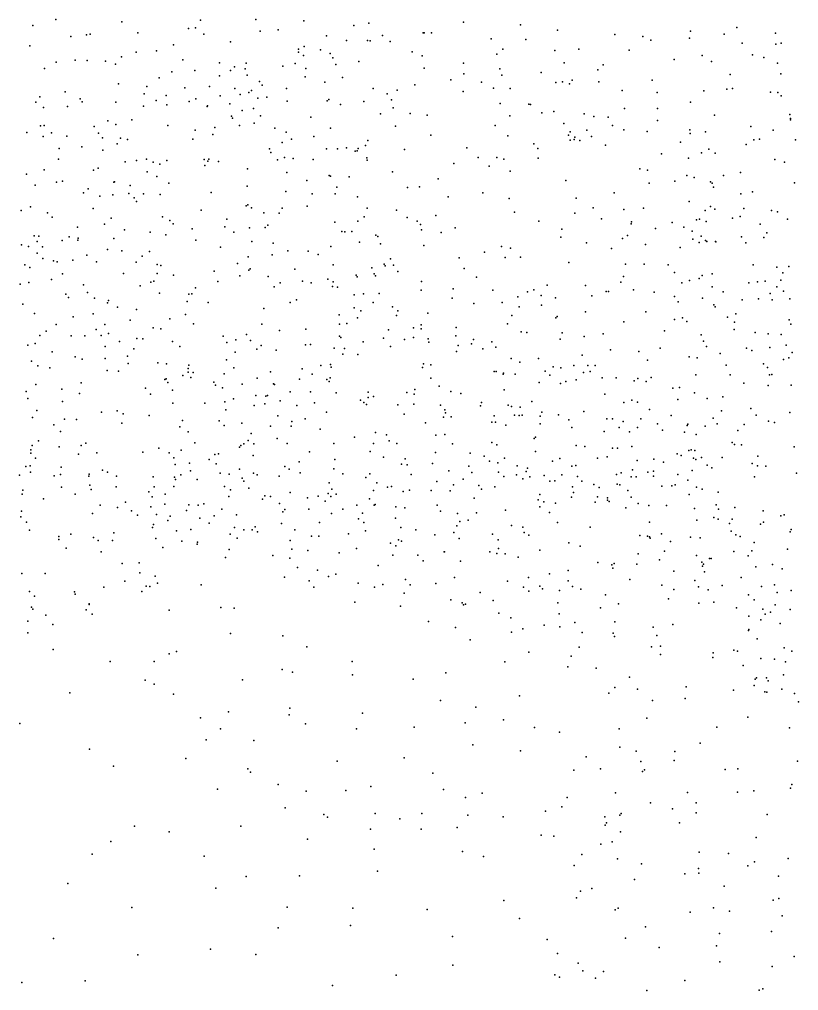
# Model space of a CAD drawing. Header units: metres. Extents: x -25 to 25, y -27.7 to 27.8.
# Drawn here: x 10.667 to 13.445, y -17.334 to -13.87 of the extents above; entities that cross this region are included whole.
import ezdxf

# ---------------------------------------------------------------- set-up
doc = ezdxf.new("R2010")
doc.units = ezdxf.units.M

msp = doc.modelspace()

# ---------------------------------------------------------------- linework, layer by layer
for p in [(10.7964, -13.8704, 2.8613), (11.0318, -13.8788, 11.6626), (11.3132, -13.8731, -0.1814), (11.5103, -13.8708, 14.5282), (11.6818, -13.8759, 13.8275), (11.9128, -13.8839, 3.9128), (12.2509, -13.8798, 11.961), (12.4538, -13.8899, 4.1712), (10.7148, -13.8918, 0.7748), (10.9068, -13.925, -18.2688), (10.9194, -13.9226, -4.7892), (11.0894, -13.9181, 3.6666), (11.2695, -13.9024, 12.4862), (11.2952, -13.9002, 14.7617), (11.3242, -13.9229, 0.3931), (11.5257, -13.9119, 3.8166), (11.5892, -13.9075, 14.2392), (11.8599, -13.892, -12.3603), (12.1071, -13.9187, -0.2377), (12.1108, -13.9181, -12.9384), (12.1369, -13.918, -14.2041), (12.5859, -13.9093, -13.3119), (12.7907, -13.9245, 11.9247), (13.0607, -13.9121, 5.3108), (13.1806, -13.9226, 4.76), (13.2255, -13.8991, 11.9283), (13.3634, -13.9198, 6.9546), (10.8508, -13.9311, 12.3723), (11.4201, -13.9506, 0.2014), (11.7622, -13.9294, 3.8833), (11.8333, -13.9456, -18.088), (11.9081, -13.9455, -12.8644), (11.9178, -13.9473, -0.6127), (11.9623, -13.9277, -4.8728), (11.9889, -13.9495, -11.836), (12.3488, -13.9391, 3.7249), (12.4731, -13.942, 11.9084), (12.8907, -13.9315, 4.5264), (12.9184, -13.9438, 2.0527), (13.0571, -13.9373, -17.6775), (13.2445, -13.9547, 1.8951), (13.3648, -13.9587, 5.0183), (13.3833, -13.9555, -0.232), (10.7046, -13.9648, 14.8696), (11.0829, -13.9872, 12.4771), (11.1559, -13.9826, -13.261), (11.2171, -13.9615, -9.645), (11.6617, -13.9769, 11.782), (11.6628, -13.9871, 13.7001), (11.6827, -13.9666, -12.5064), (11.7409, -13.9785, -10.3677), (11.7747, -13.9915, -14.0778), (12.0678, -13.9863, -4.2761), (12.3693, -13.9944, -14.1483), (12.3908, -13.9763, 3.4092), (12.5769, -13.9809, 4.2287), (12.6623, -13.977, -13.8916), (12.8417, -13.9799, -0.1648), (10.7978, -14.0234, -3.3502), (10.8662, -14.0153, -13.1137), (10.909, -14.0169, 11.551), (10.9743, -14.0195, 3.0592), (11.0092, -14.0295, 3.2226), (11.0313, -14.0039, 14.7794), (11.2503, -14.015, 14.6658), (11.3803, -14.0251, -0.408), (11.4754, -14.0269, -3.819), (11.65, -14.0279, 13.2529), (11.6803, -13.9988, 13.4875), (11.7852, -14.0078, -11.2267), (11.877, -14.0205, -11.5261), (12.1028, -14.0006, -1.4119), (12.2507, -14.0267, -18.0392), (12.6095, -14.0255, -17.9731), (13.0024, -14.0132, 11.8189), (13.1021, -13.9985, 5.0386), (13.1355, -14.0206, 5.7205), (13.2807, -13.9962, 7.2481), (13.3219, -14.0059, 11.8146), (13.3703, -14.0266, -17.625), (10.7561, -14.0451, -9.2729), (11.2111, -14.057, -18.2786), (11.292, -14.0525, -3.4188), (11.4202, -14.0523, 14.3943), (11.4337, -14.0401, -9.7035), (11.4722, -14.0469, -0.0709), (11.6068, -14.0373, -12.8146), (11.6879, -14.045, -4.0411), (11.7956, -14.0317, -12.111), (12.1105, -14.0441, -0.4843), (12.2522, -14.0641, -4.8258), (12.3803, -14.0469, 11.7926), (12.5274, -14.0594, 3.0745), (12.7291, -14.0508, -13.5921), (12.7485, -14.0321, 4.3225), (13.3818, -14.0641, 7.081), (11.1652, -14.0793, 0.653), (11.3811, -14.072, 11.5337), (11.4798, -14.0687, 12.9354), (11.5228, -14.0921, -12.316), (11.686, -14.075, 3.8813), (11.7561, -14.0943, -10.6356), (11.8186, -14.0771, 11.6524), (12.2051, -14.0855, 4.1368), (12.3154, -14.0948, -1.3219), (12.3872, -14.0695, -0.3447), (12.5795, -14.095, 11.7758), (12.6035, -14.0927, 4.0872), (12.6381, -14.0865, -0.3317), (12.7332, -14.0935, 4.2588), (12.9231, -14.0875, 4.459), (13.202, -14.0667, -0.4171), (10.8303, -14.1288, 2.77), (11.0198, -14.1001, 11.47), (11.1218, -14.1094, 3.5901), (11.257, -14.1139, 3.6996), (11.3453, -14.1099, -12.8523), (11.4348, -14.117, -13.5934), (11.485, -14.1307, 3.7839), (11.4946, -14.124, -13.8173), (11.5331, -14.1049, 13.9608), (11.62, -14.1172, 11.5066), (11.9285, -14.1169, 3.9991), (12.0141, -14.1229, -18.0581), (12.0768, -14.1037, -0.8865), (12.2496, -14.128, -1.1071), (12.3576, -14.1155, -4.4975), (12.4166, -14.1166, 4.2097), (12.6287, -14.1001, 2.7051), (12.8167, -14.1237, 11.751), (12.9411, -14.1306, -0.4737), (13.1078, -14.1254, 4.6861), (13.1901, -14.1192, 4.827), (13.2095, -14.1166, 11.6372), (13.3458, -14.1293, 7.5961), (13.3719, -14.1305, 1.8935), (10.7253, -14.1659, 12.5159), (10.7393, -14.1465, 11.5034), (10.8834, -14.1537, 14.6427), (10.8911, -14.1638, 12.5846), (11.0108, -14.1661, -4.7593), (11.1116, -14.1357, 14.6009), (11.1543, -14.1598, -3.2082), (11.1898, -14.1418, 12.7302), (11.2719, -14.1637, -4.882), (11.2957, -14.1537, 14.4153), (11.3832, -14.143, -13.1794), (11.4544, -14.1381, -0.5918), (11.5173, -14.1516, -18.2424), (11.5488, -14.1478, -4.8976), (11.6224, -14.1621, -0.7954), (11.7642, -14.1608, -9.7647), (11.7704, -14.1558, -11.0721), (11.8947, -14.1631, -1.1954), (11.978, -14.1359, -10.063), (11.9944, -14.157, -1.7239), (13.0599, -14.1653, 5.334), (13.383, -14.1429, 6.1532), (10.7526, -14.1849, -4.5031), (10.8387, -14.181, 0.824), (11.1091, -14.1801, -13.1575), (11.1925, -14.1753, 11.3747), (11.3365, -14.1808, 0.5745), (11.3382, -14.1788, 14.2667), (11.417, -14.1709, 13.0388), (11.4608, -14.1955, -0.3042), (11.5014, -14.1876, 11.3537), (11.8122, -14.1738, -11.8482), (12.0003, -14.1853, -13.2592), (12.3817, -14.1703, -13.2439), (12.4833, -14.1725, -0.5813), (12.4899, -14.1743, -1.5886), (12.5729, -14.1985, -1.0931), (12.8251, -14.1886, -0.6506), (12.943, -14.1879, 11.664), (10.9828, -14.2326, 2.9853), (11.0674, -14.2284, -12.9184), (11.4234, -14.2158, 13.9566), (11.4274, -14.2227, -3.4741), (11.5266, -14.2142, 13.3212), (11.7067, -14.2189, 11.3046), (11.9542, -14.2071, 11.4188), (12.0605, -14.2054, 4.1245), (12.1208, -14.2115, 11.4567), (12.4163, -14.2148, 11.607), (12.5302, -14.2039, -0.86), (12.6811, -14.2068, -1.2787), (12.7153, -14.2165, -7.5243), (12.7671, -14.2188, 2.447), (12.943, -14.2306, 4.546), (13.1454, -14.2116, 5.8189), (13.4149, -14.21, 7.7312), (13.4166, -14.2235, -17.5618), (13.4169, -14.2284, 5.1646), (10.7427, -14.2504, -9.1602), (10.7556, -14.2484, 2.6771), (10.9333, -14.2524, 14.4693), (11.0109, -14.2447, -12.6535), (11.1958, -14.2489, 14.3105), (11.2933, -14.2658, 13.0222), (11.3645, -14.2555, -3.1954), (11.4514, -14.2493, -9.6768), (11.5047, -14.2407, 13.7138), (11.5774, -14.2586, 0.1952), (11.7769, -14.258, 11.1677), (12.0078, -14.2506, 11.2765), (12.3635, -14.2491, -14.0576), (12.6084, -14.2415, 3.5919), (12.631, -14.271, -17.9652), (12.6908, -14.2656, 3.8644), (12.7815, -14.2491, 11.634), (12.8218, -14.264, -17.8507), (12.906, -14.2699, -1.1986), (13.0581, -14.2648, 4.7186), (13.1136, -14.2713, 4.9628), (13.2755, -14.2526, 11.3522), (13.355, -14.2656, -0.8301), (10.6938, -14.2742, -3.1343), (10.7521, -14.2876, 14.4295), (10.7819, -14.2753, 11.4038), (10.836, -14.2864, -13.0078), (10.9496, -14.2763, -18.2178), (10.9633, -14.2931, -12.3842), (11.027, -14.2941, 3.1517), (11.0519, -14.2987, 3.3076), (11.2859, -14.2975, 3.6462), (11.3569, -14.2809, 11.1562), (11.6182, -14.2731, -3.8156), (11.6372, -14.2981, -11.898), (11.7164, -14.2885, 3.8989), (11.9091, -14.3025, 11.0315), (12.1338, -14.2828, -4.9477), (12.4089, -14.2861, 11.4561), (12.6246, -14.2827, 3.3156), (12.6311, -14.3005, -7.8571), (12.6447, -14.2986, 11.5501), (12.648, -14.2901, 3.1056), (12.6656, -14.3027, 4.378), (12.7073, -14.2882, -1.6501), (13.0586, -14.2769, -1.0047), (13.286, -14.2997, 5.0701), (13.3061, -14.2977, 11.1193), (13.4342, -14.2998, 7.1358), (10.8087, -14.3309, -12.5376), (10.8901, -14.325, -4.5923), (10.9647, -14.3367, -3.0054), (11.0151, -14.3138, 11.2469), (11.5587, -14.3322, -0.1074), (11.6043, -14.3091, -13.5223), (11.7625, -14.3321, -11.4259), (11.8015, -14.3319, -1.0497), (11.8336, -14.3288, -10.6392), (11.8645, -14.3406, 4.0334), (11.8714, -14.3387, -13.4541), (11.8749, -14.331, -1.5781), (11.9009, -14.3203, -1.8513), (12.0401, -14.3343, -4.1811), (12.2627, -14.3288, -7.7402), (12.5009, -14.3141, -7.4539), (12.5152, -14.331, -13.934), (12.7568, -14.319, 2.6681), (13.024, -14.3085, 11.4725), (13.1253, -14.333, 4.8981), (13.2581, -14.316, 2.0309), (10.8066, -14.3691, 12.6721), (11.0843, -14.374, 12.9572), (11.1198, -14.3692, 14.0976), (11.1922, -14.3736, -4.8076), (11.3259, -14.3701, 13.2789), (11.3394, -14.3756, 10.9674), (11.3424, -14.3683, -2.987), (11.5637, -14.3447, -13.8364), (11.5879, -14.371, 3.7993), (11.612, -14.3632, -4.8778), (11.6437, -14.3661, 10.9309), (11.7149, -14.37, -11.704), (11.906, -14.3647, -10.3996), (11.9076, -14.3719, -18.0296), (12.3035, -14.3635, 4.333), (12.3698, -14.3628, -18.0188), (12.395, -14.369, 11.3168), (12.517, -14.3655, 4.3718), (12.9563, -14.35, 2.322), (13.0535, -14.3649, -1.414), (13.0992, -14.3458, 4.3919), (13.148, -14.347, 4.6786), (13.3611, -14.3706, 7.3388), (10.7557, -14.4064, 0.8955), (10.931, -14.4083, 2.8887), (10.9474, -14.4015, 14.1786), (11.0436, -14.3784, -12.1323), (11.1441, -14.3792, 3.4715), (11.1673, -14.387, -18.2221), (11.3279, -14.391, 13.7398), (11.3768, -14.3773, 13.5173), (11.4804, -14.4034, -0.3672), (12.2167, -14.3848, -4.2983), (12.3417, -14.3943, -1.8607), (12.8791, -14.4029, -7.7887), (12.9073, -14.4076, 11.3827), (13.3954, -14.38, 5.2593), (10.6928, -14.4225, -4.435), (11.1231, -14.4144, -2.8672), (11.1565, -14.4311, 13.1341), (11.6209, -14.4169, -3.6575), (11.6918, -14.445, -18.081), (11.7713, -14.4276, -14.0455), (11.7761, -14.4298, -11.1231), (11.8426, -14.4317, -3.9744), (11.9975, -14.4146, -9.9804), (12.16, -14.4396, 11.0872), (12.4166, -14.4114, -13.3501), (13.0468, -14.4268, 5.3606), (13.0727, -14.4343, 4.1686), (13.1774, -14.4272, 11.0496), (13.238, -14.4165, 7.6926), (10.7231, -14.4617, -8.9876), (10.7998, -14.4513, 14.1589), (10.8201, -14.4468, 2.7295), (10.9123, -14.475, -2.8482), (11.0034, -14.4508, 11.1546), (11.0067, -14.4499, 3.0439), (11.0621, -14.4626, -9.3935), (11.2002, -14.4547, 10.9741), (11.4798, -14.4649, 3.6862), (11.7993, -14.4684, 10.9327), (12.0505, -14.4695, 4.269), (12.0937, -14.4678, -7.5427), (12.6156, -14.4453, 11.3463), (12.9122, -14.4539, 4.7531), (13.0041, -14.4469, 4.8856), (13.1319, -14.4502, 2.2518), (13.1379, -14.4541, 5.8294), (13.1417, -14.4693, 4.8683), (13.4315, -14.4529, 10.6289), (10.8955, -14.4895, -18.0706), (10.9544, -14.5008, 13.8949), (11.0001, -14.4961, 13.0125), (11.0574, -14.4916, 3.2451), (11.0768, -14.5071, 13.7357), (11.1101, -14.4928, 0.73), (11.1688, -14.4952, 13.4481), (11.3514, -14.488, -9.5563), (11.6165, -14.484, -9.6809), (11.7107, -14.492, -13.6914), (11.7929, -14.4929, 3.959), (11.873, -14.5032, -9.8214), (12.1962, -14.5027, -4.9435), (12.3192, -14.4885, 4.4386), (12.4134, -14.5093, -4.4879), (12.6522, -14.508, 4.5657), (12.788, -14.4885, 3.4451), (13.2398, -14.4923, -1.3078), (13.2817, -14.4849, 7.9394), (10.7064, -14.5388, 2.6106), (10.9305, -14.5449, -11.9885), (11.0849, -14.5195, 13.307), (11.476, -14.5351, -18.1142), (11.482, -14.5319, -7.4004), (11.4948, -14.5429, -0.61), (11.6042, -14.5441, 3.7703), (11.6937, -14.5366, -11.3849), (11.9077, -14.5438, -10.6068), (12.7131, -14.5422, -7.8809), (12.8221, -14.5484, -17.7537), (12.8929, -14.5438, -7.1911), (13.0558, -14.5198, 5.1002), (13.1313, -14.5374, 7.7935), (13.1469, -14.5476, -7.5273), (13.2499, -14.5446, 5.3128), (10.6734, -14.5521, -8.3025), (10.7672, -14.5598, 13.9029), (10.7837, -14.5762, 12.7958), (10.9946, -14.5788, 13.5246), (11.177, -14.5749, -7.3012), (11.3147, -14.5505, 0.6122), (11.4071, -14.5823, 3.6019), (11.5385, -14.5608, 0.3309), (11.5936, -14.5615, 0.1107), (11.8968, -14.5745, 4.1208), (12.0119, -14.5511, -13.5617), (12.0503, -14.577, 10.9933), (12.1517, -14.5695, -2.0086), (12.4323, -14.5575, 4.5318), (12.6475, -14.5613, -13.4452), (12.7427, -14.5818, 4.7519), (13.0923, -14.5831, 5.2376), (13.113, -14.5516, 3.9863), (13.2104, -14.579, 7.582), (13.2372, -14.5735, 10.809), (13.3495, -14.5519, 5.4482), (13.3708, -14.5567, -17.3973), (13.4063, -14.5831, 7.2714), (10.8743, -14.6111, -7.6371), (10.9704, -14.6006, 13.2114), (11.2036, -14.5873, 3.4265), (11.2155, -14.599, -11.8169), (11.2829, -14.6168, -2.5195), (11.3997, -14.6098, -7.5797), (11.487, -14.6135, 10.8593), (11.5434, -14.6128, -2.954), (11.5529, -14.6047, -7.1976), (11.7924, -14.5941, -3.771), (11.8743, -14.5902, -7.5963), (12.086, -14.5904, -14.0425), (12.0973, -14.6015, 4.4422), (12.2204, -14.6138, 4.5655), (12.519, -14.59, 11.1674), (12.8485, -14.6, 11.1531), (12.8497, -14.5929, 3.0446), (12.9357, -14.6158, 3.535), (12.9952, -14.5945, 11.0771), (13.0361, -14.6116, -7.7954), (13.0821, -14.5849, -7.3298), (13.116, -14.5913, 2.4528), (13.3088, -14.6013, 7.4379), (10.7198, -14.6418, 13.7705), (10.7361, -14.6441, -8.8378), (10.8445, -14.6456, -9.0249), (10.8767, -14.6505, -4.5451), (11.0036, -14.652, 10.9906), (11.0417, -14.6215, 3.1311), (11.1332, -14.6288, 3.2924), (11.1891, -14.6389, -9.3676), (11.4311, -14.6289, -4.8195), (11.8171, -14.6267, -1.3998), (11.8279, -14.6283, -2.1749), (11.8519, -14.6265, -17.8916), (11.9383, -14.6404, -7.1762), (11.9447, -14.6442, -10.3861), (12.1004, -14.6209, -17.8773), (12.1708, -14.63, -7.1654), (12.5974, -14.6466, -17.8221), (12.6012, -14.619, -7.053), (12.8176, -14.6518, -7.0121), (12.8356, -14.641, 5.1429), (13.0655, -14.6257, 5.4608), (13.0982, -14.6438, 5.1215), (13.2424, -14.6455, 4.2387), (13.3213, -14.6486, 10.6311), (13.3328, -14.6314, 5.6033), (10.6743, -14.6742, 11.259), (10.6998, -14.6809, -16.2355), (10.7298, -14.6631, -6.9806), (10.7495, -14.6819, 13.605), (10.8194, -14.6587, 12.9589), (10.875, -14.6572, 11.1246), (11.2962, -14.658, 7.3283), (11.3846, -14.6828, -2.3474), (11.4961, -14.6625, -0.4255), (11.572, -14.668, 7.3557), (11.778, -14.68, -1.1802), (11.8794, -14.6652, 10.9396), (11.9542, -14.6709, -4.938), (12.1096, -14.6763, 4.6603), (12.3865, -14.6806, -13.4394), (12.4188, -14.6866, 4.7584), (12.6887, -14.6673, 4.966), (12.7785, -14.6875, 5.2941), (12.9002, -14.6734, 3.2413), (13.0231, -14.6836, 2.7727), (13.069, -14.6541, -1.6566), (13.091, -14.6663, 10.9277), (13.1134, -14.6595, 3.7492), (13.1187, -14.6621, 5.734), (13.1492, -14.6622, 5.4509), (13.1505, -14.6637, -17.4573), (13.2571, -14.6673, 8.1238), (10.7302, -14.7041, -8.4496), (10.9069, -14.7109, 0.7371), (10.9806, -14.6908, -11.8397), (11.0325, -14.6961, -7.097), (11.1052, -14.7149, 7.5169), (11.131, -14.6985, 7.3393), (11.4823, -14.7167, -11.6361), (11.5681, -14.7103, -2.663), (11.6244, -14.6964, -2.2453), (11.6967, -14.6974, 3.8362), (11.7318, -14.7086, 7.504), (12.2353, -14.7209, 4.8842), (12.3258, -14.7011, -4.9468), (12.3998, -14.7195, 11.1201), (12.4544, -14.7185, 4.9885), (10.6866, -14.7459, -11.9734), (10.7044, -14.7556, 7.4355), (10.7509, -14.7232, 13.4273), (10.7881, -14.7317, 2.7151), (10.8018, -14.7349, 13.1362), (10.858, -14.7296, -17.7843), (10.9421, -14.7351, 7.4296), (11.0833, -14.7357, -4.7151), (11.1577, -14.7449, 7.0752), (11.1713, -14.7484, 10.7987), (11.445, -14.7406, 7.1001), (11.7862, -14.7457, -11.0212), (11.9236, -14.7561, 4.3011), (11.9682, -14.7434, 4.4619), (11.9709, -14.7491, -3.926), (11.9898, -14.7239, -10.1557), (12.0011, -14.7472, -9.9244), (12.6267, -14.7377, -1.8917), (12.8289, -14.7429, 5.5194), (12.895, -14.7439, 11.0454), (12.98, -14.7461, 8.0818), (13.2839, -14.7454, 5.8189), (13.3681, -14.754, -17.235), (13.4103, -14.7514, 7.2542), (10.8201, -14.7778, 7.5758), (11.0383, -14.7769, 3.0301), (11.1578, -14.7761, 3.2374), (11.2171, -14.783, -17.8965), (11.362, -14.7682, 10.7964), (11.4536, -14.7852, 0.2843), (11.485, -14.7649, 3.6251), (11.4895, -14.7605, 7.6473), (11.5545, -14.787, -0.0938), (11.6492, -14.7611, -17.8296), (11.868, -14.7831, -7.698), (11.8718, -14.7886, -1.5458), (11.9322, -14.7776, -10.8111), (11.9364, -14.7846, -7.0143), (12.0161, -14.7699, 4.801), (12.253, -14.7593, 5.0672), (12.297, -14.7897, -13.9345), (12.8216, -14.7879, 7.8526), (13.0027, -14.7734, 5.638), (13.1023, -14.7841, 8.1768), (13.1375, -14.778, 4.7261), (13.3889, -14.7742, 2.3692), (10.6699, -14.8153, -2.4197), (10.7005, -14.809, 7.0969), (10.7809, -14.7977, -8.6913), (10.8961, -14.8169, 10.9721), (11.0978, -14.821, -7.8817), (11.136, -14.808, 0.5893), (11.1464, -14.8045, 7.6644), (11.3749, -14.8052, -9.3907), (11.5758, -14.8247, -7.0262), (11.5967, -14.8097, -11.3599), (11.677, -14.8038, 7.2107), (11.7074, -14.8101, -0.9532), (11.7674, -14.797, 3.9365), (11.784, -14.8232, -3.3974), (11.7853, -14.806, 7.3689), (11.8012, -14.8253, -4.8986), (12.1004, -14.8055, -13.6012), (12.5493, -14.8184, 11.1149), (12.6854, -14.8196, -7.8532), (12.8116, -14.8071, -17.5641), (13.0289, -14.8103, 3.0881), (13.0562, -14.8012, 3.3867), (13.0916, -14.7947, 5.278), (13.1373, -14.8244, 7.59), (13.2685, -14.81, 2.5923), (13.2986, -14.8066, -1.2141), (13.3269, -14.8046, 8.2846), (13.3678, -14.8247, 6.0474), (13.3822, -14.8006, 10.4267), (10.8322, -14.8502, 7.7207), (10.9097, -14.8442, 6.9117), (11.1667, -14.8468, 6.9162), (11.2712, -14.8502, -4.8162), (11.2821, -14.8498, 3.4124), (11.2954, -14.8276, -7.7699), (11.861, -14.8531, 10.9341), (11.8939, -14.8496, -9.7674), (11.9495, -14.8486, -13.9227), (12.0995, -14.8366, 5.0516), (12.2136, -14.831, 11.0362), (12.3554, -14.8361, -7.8404), (12.4446, -14.8595, 5.3287), (12.4786, -14.8424, -6.8784), (12.5014, -14.835, -4.8706), (12.5274, -14.8549, -13.8511), (12.7087, -14.8562, -13.6613), (12.7588, -14.8409, 11.0768), (12.7678, -14.8412, 8.0733), (12.8572, -14.8354, 5.6649), (12.9303, -14.8431, -7.8438), (13.003, -14.8589, 5.7685), (13.177, -14.8415, 10.7327), (13.3446, -14.8484, 4.0591), (13.3919, -14.8394, 6.1184), (10.6797, -14.8863, 6.9264), (10.8415, -14.8619, -17.458), (10.9351, -14.8647, 2.8636), (10.9814, -14.881, -16.1247), (10.985, -14.8731, 10.774), (11.2651, -14.8765, 10.7108), (11.3401, -14.8807, -7.0319), (11.6331, -14.8798, -2.7703), (11.6549, -14.8703, 3.8154), (11.9288, -14.8803, -1.9957), (12.2105, -14.8645, -4.1447), (12.288, -14.8842, -17.6199), (12.3887, -14.8805, -4.2815), (12.529, -14.89, -17.5893), (12.5782, -14.8629, 5.484), (13.0164, -14.8783, -1.6839), (13.1034, -14.865, 4.9952), (13.1439, -14.8889, -7.1648), (13.1486, -14.8951, -7.8059), (13.2438, -14.8706, 5.8223), (13.3025, -14.8674, 7.4057), (13.3511, -14.8705, -7.3632), (13.4138, -14.867, 3.8054), (10.7208, -14.9192, -16.9617), (10.9297, -14.92, -16.3577), (11.017, -14.8966, 6.7805), (11.0849, -14.905, -11.7061), (11.2595, -14.9226, 0.4176), (11.5382, -14.9015, -17.6758), (11.8075, -14.9245, -17.5756), (11.8604, -14.8996, 4.1679), (11.8845, -14.91, 4.5647), (11.997, -14.896, 7.5573), (12.0117, -14.9263, -1.7062), (12.0162, -14.9096, -10.5266), (12.1236, -14.9186, 7.7416), (12.4227, -14.9269, 7.7855), (12.449, -14.8957, 7.9449), (12.5851, -14.9297, -13.3594), (12.6858, -14.9135, 7.8099), (12.9004, -14.913, 10.9682), (13.2212, -14.9211, 6.0105), (10.798, -14.9583, 7.8375), (10.8592, -14.9307, 6.6482), (10.9713, -14.9587, -15.8547), (11.0623, -14.9432, 10.6204), (11.204, -14.9379, 3.223), (11.2875, -14.9568, 6.7688), (11.5311, -14.9569, 6.8621), (11.8088, -14.9578, 7.1666), (11.8351, -14.9552, 4.7882), (11.8723, -14.9344, -0.7895), (12.1001, -14.9601, -10.0064), (12.4075, -14.9559, -1.9235), (12.58, -14.9351, -4.4092), (12.822, -14.949, 8.1935), (13.0032, -14.9411, -17.2987), (13.0312, -14.9354, 5.8998), (13.0467, -14.9476, 7.6384), (13.1916, -14.9327, -1.4596), (13.2168, -14.9498, 3.0358), (13.4118, -14.9419, 8.4945), (13.4174, -14.9579, 6.3816), (10.74, -14.9984, -11.8448), (10.7628, -14.9823, -15.7128), (10.8521, -14.9985, -16.6895), (10.9007, -14.9995, 6.4856), (10.9413, -14.9765, -4.6833), (10.9589, -14.9977, -8.8035), (10.9843, -14.9909, -6.891), (11.1435, -14.971, 7.7764), (11.1713, -14.9736, -9.096), (11.4765, -14.9948, 3.6412), (11.5944, -14.9805, -9.4594), (11.6886, -14.9754, -11.1914), (11.9833, -14.9782, 10.9411), (12.0723, -14.9703, -10.2604), (12.1002, -14.9746, -3.8983), (12.2228, -14.9995, 10.9848), (12.225, -14.9689, 5.2407), (12.4562, -14.9842, 11.0478), (12.4763, -14.9872, 5.4632), (12.6028, -14.988, 8.1458), (12.7489, -14.9924, -17.3739), (12.9673, -14.9808, 8.2534), (13.0985, -14.995, 4.6258), (13.2161, -14.977, 7.4866), (13.2908, -14.9875, 10.4147), (13.3373, -14.992, 3.3274), (13.383, -14.9938, 7.1927), (10.6968, -15.0322, 10.8237), (10.7238, -15.0267, 6.5831), (11.0234, -15.0194, 0.4964), (11.0854, -15.0091, 6.5953), (11.107, -15.0095, 3.0526), (11.2128, -15.0189, -17.4139), (11.3939, -14.9997, -2.3545), (11.4067, -15.0226, -9.2588), (11.4387, -15.0132, -4.8688), (11.4909, -15.016, -6.9085), (11.5295, -15.0341, 7.7874), (11.6878, -15.0307, 3.9277), (11.705, -15.0295, 10.881), (11.8087, -15.0001, 4.9829), (11.8127, -15.0046, -7.8156), (11.8924, -15.0209, -0.4214), (11.9658, -15.0074, -3.5378), (12.0402, -15.0126, -6.8108), (12.0723, -15.0045, -7.8465), (12.1249, -15.0095, -0.6142), (12.1265, -15.0212, 7.9177), (12.2321, -15.033, -1.1294), (12.2794, -15.0275, -13.9167), (12.2866, -15.0117, 8.017), (12.3514, -15.0207, -6.7478), (12.5956, -15.0105, 5.6185), (12.681, -15.0019, 11.0194), (13.107, -15.0179, 6.0629), (13.4007, -15.0322, 3.1034), (10.7834, -15.0564, 0.5924), (10.9726, -15.0372, 10.5199), (11.0753, -15.0449, -2.3756), (11.2388, -15.0368, -16.0795), (11.4359, -15.0571, 0.1392), (11.5138, -15.0463, -11.5068), (11.5826, -15.05, 3.7963), (11.7891, -15.0432, 4.1358), (11.8202, -15.0647, -17.3346), (11.8267, -15.0442, -9.6111), (11.8739, -15.066, 7.8538), (11.9906, -15.0368, -13.7565), (12.2259, -15.0544, -1.4249), (12.3193, -15.045, -7.8329), (12.3665, -15.0395, -5.16), (12.6734, -15.068, -13.7955), (12.7753, -15.0494, -7.826), (12.8754, -15.0552, -1.7906), (12.9523, -15.0433, 10.839), (13.1176, -15.0369, 8.3799), (13.1659, -15.0623, 10.5455), (13.2595, -15.0426, 6.2286), (13.2783, -15.051, -16.7424), (13.3431, -15.0401, 10.2297), (13.4232, -15.0583, -7.617), (10.7096, -15.0894, 10.5602), (10.8654, -15.0739, 6.2576), (10.8909, -15.0822, 2.7818), (10.973, -15.0794, -8.2996), (11.0521, -15.0713, -17.0228), (11.055, -15.0975, 6.4414), (11.1605, -15.095, -8.0444), (11.1918, -15.0985, 3.17), (11.4059, -15.0846, 10.7159), (11.7763, -15.1008, -3.1224), (12.1086, -15.0991, -3.703), (12.1344, -15.102, -0.3258), (12.4206, -15.0798, -13.37), (12.4514, -15.0924, -1.0006), (12.5181, -15.0795, -0.7688), (12.9068, -15.0856, -6.8083), (13.0552, -15.0736, -6.9863), (13.0841, -15.0772, 5.1308), (13.3207, -15.0992, 8.6121), (13.3921, -15.0831, -0.9684), (13.4111, -15.0775, 3.9632), (10.7323, -15.1055, -4.5977), (10.775, -15.1132, 6.402), (10.9797, -15.1227, -8.5729), (11.0207, -15.1251, 10.371), (11.2683, -15.1153, -16.6106), (11.2683, -15.1292, -4.9198), (11.2707, -15.1036, -17.1386), (11.2863, -15.1293, 6.5835), (11.3966, -15.1347, 7.8346), (11.432, -15.1133, -16.1988), (11.562, -15.1274, -17.1824), (11.6758, -15.1162, 4.9283), (11.7109, -15.1356, -4.9435), (11.7414, -15.1047, 4.6745), (11.7785, -15.1104, 4.4795), (12.1043, -15.112, 10.9215), (12.36, -15.1262, -4.0337), (12.3677, -15.1258, 10.9551), (12.392, -15.1354, -17.2287), (12.3937, -15.1318, 7.5623), (12.4349, -15.1361, 5.4907), (12.5422, -15.1248, 10.9619), (12.5705, -15.1093, -1.8721), (12.5982, -15.113, -5.0696), (12.644, -15.1046, -0.4962), (12.678, -15.1299, -4.7772), (12.6941, -15.1047, 5.8213), (12.7029, -15.1257, -4.4273), (12.7202, -15.1053, -6.6483), (13.0793, -15.1379, -16.6712), (13.1875, -15.1041, -16.4779), (13.2018, -15.1378, -16.2454), (13.3345, -15.1123, 5.8913), (13.3422, -15.1376, 7.1452), (13.3501, -15.137, 6.7091), (10.7254, -15.1725, 2.6631), (10.8869, -15.1672, 6.0327), (11.1855, -15.1553, -15.8471), (11.1905, -15.1521, 7.8748), (11.1958, -15.1655, 10.4768), (11.2497, -15.14, -16.873), (11.2783, -15.1473, 0.2908), (11.3598, -15.1639, -9.0719), (11.4614, -15.1713, -16.9193), (11.5151, -15.1497, 6.6841), (11.5726, -15.1703, 10.7727), (11.6664, -15.1537, 7.8651), (11.7628, -15.1549, 4.3198), (11.7714, -15.1623, -0.1032), (11.7752, -15.1494, 6.865), (12.134, -15.1505, 7.3473), (12.5207, -15.1652, -6.5717), (12.5581, -15.1396, -0.2822), (12.5969, -15.1691, -13.2633), (12.6151, -15.1614, 8.2498), (12.6519, -15.1554, -1.0102), (12.7455, -15.1483, 5.9674), (12.7953, -15.1485, -0.7898), (12.859, -15.1595, 6.0948), (12.8724, -15.1509, 8.328), (12.9019, -15.1622, -16.935), (12.9196, -15.1475, 7.6064), (13.2505, -15.1677, 10.2192), (10.6916, -15.1977, 6.5441), (10.8187, -15.1894, 8.0447), (10.8817, -15.2045, 0.4777), (11.1166, -15.1861, 3.0348), (11.1347, -15.2073, 6.3184), (11.2124, -15.1931, -6.7479), (11.3665, -15.1751, -15.9551), (11.391, -15.1843, -11.63), (11.5769, -15.1732, -16.5938), (11.6324, -15.1987, 3.9934), (11.7052, -15.1992, -16.7617), (11.796, -15.2024, -16.4366), (11.9102, -15.1998, 6.956), (12.0484, -15.2012, 7.1612), (12.0753, -15.207, -7.9037), (12.0775, -15.1907, -17.0747), (12.1639, -15.1787, 5.2831), (12.2049, -15.1973, -6.6114), (12.2412, -15.2051, -10.4858), (12.3957, -15.1914, 8.2453), (12.7551, -15.207, 7.6112), (12.9975, -15.1858, 8.4269), (13.0208, -15.1831, 6.2665), (13.0739, -15.2028, 10.5157), (13.3375, -15.1766, 8.7763), (13.4191, -15.1753, 8.9377), (10.6971, -15.2226, -2.3904), (10.8205, -15.2327, -6.5432), (11.2137, -15.2395, -2.4558), (11.3283, -15.2393, 3.5215), (11.3994, -15.2347, 6.5372), (11.431, -15.2243, 10.6542), (11.5097, -15.2122, -2.4965), (11.5419, -15.2412, -6.6753), (11.5454, -15.2147, -7.9705), (11.5518, -15.2122, 3.8578), (11.5967, -15.2312, 5.1655), (11.7196, -15.2384, -2.8995), (11.8832, -15.2286, 5.2387), (11.8955, -15.2364, 10.8481), (11.9105, -15.2185, -16.8659), (11.9293, -15.2158, -3.3032), (12.3143, -15.2368, -10.2212), (12.4941, -15.2328, 5.6519), (12.8225, -15.2369, -13.5807), (12.8515, -15.2284, -16.6691), (12.8717, -15.2356, 10.721), (13.0147, -15.2259, -7.8196), (13.119, -15.2229, 6.4333), (13.1749, -15.2167, 8.6334), (10.7297, -15.2659, 6.1602), (10.96, -15.271, -15.641), (11.016, -15.267, 8.0547), (11.4035, -15.2634, 3.6784), (11.5037, -15.2471, 7.9134), (11.6563, -15.2472, 4.1496), (11.7617, -15.2719, -6.6178), (11.9042, -15.2438, -16.1956), (12.0168, -15.2448, -5.1066), (12.0735, -15.2422, -13.7059), (12.169, -15.246, -16.8833), (12.1846, -15.2633, -10.7921), (12.1867, -15.2737, -16.5971), (12.3111, -15.2486, 5.4482), (12.4104, -15.2462, -16.9465), (12.4215, -15.2511, -13.8791), (12.4522, -15.2531, 10.8664), (12.53, -15.2712, -5.3387), (12.6792, -15.2685, -16.3361), (12.9143, -15.2613, -0.9714), (13.1712, -15.2667, -7.0413), (13.2748, -15.2581, 6.9434), (13.4145, -15.2724, -0.8681), (10.7139, -15.2904, 6.3758), (10.8284, -15.2962, 10.0181), (10.8707, -15.2973, 2.8006), (11.0322, -15.3104, 5.8833), (11.0371, -15.2777, 10.167), (11.1303, -15.2827, 6.1468), (11.2481, -15.3012, -8.7237), (11.3799, -15.302, -8.8951), (11.4605, -15.3107, 5.2075), (11.5881, -15.2848, 4.8385), (11.6383, -15.3048, -2.6933), (11.6861, -15.2951, 5.2742), (12.0392, -15.2782, 8.1736), (12.1155, -15.3097, -0.0382), (12.1799, -15.2897, -3.5013), (12.2063, -15.2885, 7.2334), (12.3522, -15.3068, -9.8108), (12.3599, -15.284, -7.8545), (12.3648, -15.3066, 8.3586), (12.432, -15.2822, -16.4016), (12.4491, -15.2833, -16.1758), (12.4601, -15.2822, -0.0794), (12.5235, -15.2859, 8.3432), (12.59, -15.2804, -16.6245), (12.626, -15.2983, 10.7877), (12.7615, -15.2953, -4.8927), (12.7817, -15.2954, 8.4009), (12.8204, -15.3049, -4.4927), (12.8831, -15.2947, -0.2501), (12.9908, -15.2827, -1.7885), (13.1412, -15.2922, -1.4761), (13.2942, -15.2819, 8.9412), (13.3378, -15.3038, 3.9896), (13.3592, -15.3086, -7.1929), (10.7902, -15.3165, -11.8581), (10.8133, -15.3403, -4.9159), (11.239, -15.3231, 10.3726), (11.2692, -15.3419, 6.2685), (11.3977, -15.3185, -8.1545), (11.5628, -15.3217, 10.6912), (11.6364, -15.3212, 4.5153), (11.7392, -15.3319, -8.0806), (11.9367, -15.3437, 6.7378), (12.4016, -15.3177, -3.7713), (12.5246, -15.3126, -1.5391), (12.637, -15.3266, 7.4879), (12.7523, -15.3401, -7.837), (12.8061, -15.3264, -6.4587), (12.8425, -15.341, 7.467), (12.8707, -15.3259, 10.5681), (12.9428, -15.3131, -6.6607), (12.9599, -15.3361, 6.4809), (13.0393, -15.3429, -15.996), (13.0483, -15.3183, 4.5832), (13.0503, -15.3139, -0.5251), (13.1125, -15.3215, 5.2933), (13.1555, -15.3125, 6.7021), (13.2286, -15.3369, 5.5633), (13.2516, -15.3152, -1.0527), (10.7354, -15.3739, 5.9924), (11.4828, -15.3723, 8.0391), (11.4939, -15.3473, 3.9694), (11.5856, -15.3656, 4.2429), (11.8622, -15.3608, 5.3483), (11.9757, -15.3517, -13.5156), (11.985, -15.3731, -11.0471), (12.1522, -15.3528, -9.6104), (12.184, -15.3509, 10.7996), (12.3517, -15.3796, 7.2478), (12.5025, -15.3655, 5.8909), (12.5073, -15.3608, 7.3985), (13.0801, -15.3505, 10.1497), (13.2086, -15.3794, 9.102), (10.7072, -15.406, 2.7158), (10.7121, -15.3897, 9.8087), (10.8084, -15.3954, -13.174), (10.8878, -15.3903, 9.7978), (10.9039, -15.3823, 5.7698), (11.1071, -15.4141, -11.791), (11.1647, -15.3999, 3.204), (11.2439, -15.4064, 5.9191), (11.2924, -15.381, -8.5226), (11.4514, -15.3964, 0.2262), (11.4562, -15.3908, 6.3792), (11.4679, -15.3843, -5.0625), (11.5029, -15.3845, -11.683), (11.6224, -15.3825, 5.3906), (11.7018, -15.4133, 6.5215), (11.7885, -15.3833, 8.1457), (11.9178, -15.4122, -6.4375), (11.9301, -15.383, 0.0472), (12.0129, -15.3827, 8.3108), (12.1512, -15.4148, 5.4725), (12.212, -15.384, -13.8061), (12.3697, -15.3874, 10.7529), (12.5078, -15.4122, -10.4559), (12.6519, -15.3903, 8.4696), (12.6837, -15.3938, -1.4116), (12.782, -15.4, -5.3131), (12.7998, -15.3992, -13.0161), (12.8513, -15.3943, 8.5607), (13.0545, -15.4084, 4.9019), (13.062, -15.4055, 6.8122), (13.075, -15.4086, 7.1717), (13.2167, -15.3861, 9.6564), (13.2419, -15.3881, 9.4986), (13.43, -15.3949, -7.6247), (10.7081, -15.4179, 6.146), (10.7246, -15.4354, 0.4799), (10.8778, -15.4211, -6.2464), (10.9435, -15.4161, 8.2943), (11.2014, -15.4169, 5.6902), (11.2179, -15.4339, 3.418), (11.3436, -15.4399, 3.7956), (11.364, -15.4219, 5.583), (11.3771, -15.4204, 10.4626), (11.5011, -15.4263, 4.802), (11.6641, -15.4486, -6.4066), (11.7917, -15.4397, -11.3881), (11.9658, -15.4316, -8.1123), (12.0427, -15.4378, 6.6327), (12.2739, -15.4179, -13.2051), (12.3242, -15.428, -5.5134), (12.3436, -15.4466, 7.0972), (12.3968, -15.4356, 8.5269), (12.5686, -15.446, -1.7053), (12.5944, -15.437, 10.6241), (12.7286, -15.4354, 10.5224), (12.7625, -15.4307, 6.5511), (12.8695, -15.4439, -13.657), (12.9295, -15.4388, -13.2584), (13.0123, -15.4196, 8.7694), (13.0274, -15.4261, -1.235), (13.0705, -15.4353, 8.9291), (13.079, -15.44, 9.8575), (13.0988, -15.4328, 4.3121), (13.1726, -15.4332, 9.3292), (13.3, -15.4285, -12.3672), (10.6905, -15.4653, -5.9718), (10.7056, -15.4623, 9.6634), (10.8154, -15.4671, 2.8374), (10.9629, -15.478, 9.5641), (11.2229, -15.4583, -6.3155), (11.2738, -15.4537, 0.329), (11.2777, -15.4806, 10.2248), (11.369, -15.4556, -15.8079), (11.4513, -15.4746, 8.1583), (11.6132, -15.4657, -8.385), (11.6289, -15.4745, 8.1939), (11.788, -15.4732, -9.125), (12.029, -15.4563, -5.2315), (12.0499, -15.459, -9.4217), (12.1398, -15.4542, 8.5571), (12.1989, -15.4808, 6.6068), (12.2698, -15.4644, -10.8652), (12.3728, -15.4519, -6.1511), (12.4421, -15.4628, 6.1308), (12.4742, -15.4835, -15.9424), (12.4792, -15.4714, 6.3803), (12.6372, -15.4638, -10.1617), (12.6508, -15.4617, 0.071), (12.8531, -15.4772, 6.7243), (12.9285, -15.4814, -4.989), (12.9633, -15.4501, 10.0862), (13.0663, -15.4794, -12.9795), (13.1196, -15.4604, -0.3609), (13.1362, -15.4699, -12.61), (13.2798, -15.4545, -0.7901), (13.2993, -15.4631, -15.8691), (13.3282, -15.4642, -12.7703), (10.6671, -15.4961, 6.791), (10.7064, -15.4848, 6.3895), (10.7904, -15.4981, -11.978), (10.8135, -15.4935, 8.6124), (10.9141, -15.5001, -13.4283), (10.9154, -15.493, 9.2603), (10.9806, -15.4853, 5.6016), (11.0131, -15.4992, 3.0735), (11.1437, -15.5025, 9.8273), (11.2203, -15.5032, -13.4148), (11.2241, -15.5116, 10.0625), (11.2429, -15.4946, 8.2413), (11.3011, -15.5113, 5.2225), (11.3832, -15.4886, 5.9804), (11.4148, -15.4925, 5.0158), (11.461, -15.507, 6.1552), (11.4674, -15.5178, 4.3278), (11.5022, -15.4889, 4.5816), (11.5153, -15.495, 5.6201), (11.5938, -15.4994, 6.3241), (11.668, -15.4878, -13.4589), (11.8202, -15.4909, -8.2696), (11.9028, -15.5049, 6.4627), (11.9169, -15.4913, 10.7165), (12.0642, -15.4934, -6.2616), (12.1561, -15.5186, 5.6111), (12.2494, -15.5105, -3.4032), (12.2807, -15.4862, 8.616), (12.376, -15.4853, 5.9065), (12.3943, -15.5003, 6.8805), (12.4398, -15.4944, -5.9087), (12.4618, -15.5087, 10.5897), (12.4876, -15.5014, 6.5998), (12.5384, -15.4968, -10.6875), (12.5584, -15.5171, -7.8865), (12.5765, -15.5165, 6.7351), (12.6017, -15.4946, 7.2138), (12.6567, -15.5005, -6.0753), (12.6727, -15.5171, -5.7597), (12.7966, -15.4934, -5.5315), (12.8131, -15.4883, 7.2573), (12.8485, -15.5025, -4.1774), (12.8664, -15.5016, -1.3924), (12.9074, -15.4858, -6.3298), (12.9283, -15.5, 7.1139), (13.0154, -15.4938, -7.8379), (13.0502, -15.5135, 9.4084), (13.2884, -15.5014, -12.0131), (13.438, -15.4892, -11.6101), (10.6788, -15.5497, 5.8406), (10.8174, -15.5394, 5.6844), (10.9186, -15.5315, 8.9417), (10.923, -15.5477, -5.8067), (11.0122, -15.5372, 8.5081), (11.148, -15.5371, 9.406), (11.2177, -15.5366, 3.6821), (11.3988, -15.5368, -5.2016), (11.4197, -15.5479, -6.2143), (11.4851, -15.5428, 5.8566), (11.772, -15.5232, 10.6671), (11.7815, -15.546, 6.3303), (11.9297, -15.5508, 5.5784), (11.9413, -15.5239, 8.517), (11.9796, -15.5392, -13.6367), (11.9936, -15.5367, 0.2263), (12.0586, -15.5496, 8.8032), (12.1358, -15.5512, -5.4122), (12.2027, -15.5524, 9.0323), (12.2148, -15.5301, 6.3779), (12.3053, -15.5323, 8.7625), (12.3144, -15.5463, 10.6143), (12.3624, -15.5379, -13.0357), (12.6398, -15.5377, -3.9335), (12.7156, -15.5292, 6.8229), (12.735, -15.5398, 7.0902), (12.7981, -15.5285, 10.1889), (12.8083, -15.5308, 8.7962), (12.8365, -15.5508, 8.9469), (12.9583, -15.5347, 9.106), (12.993, -15.5345, 9.6136), (13.0052, -15.53, -5.4031), (13.081, -15.5384, -6.5614), (13.1022, -15.546, 5.1032), (10.6767, -15.5643, 2.8014), (10.7528, -15.5804, -12.9154), (10.8661, -15.5642, 2.9485), (11.1281, -15.5557, 5.386), (11.1406, -15.5733, -15.6297), (11.187, -15.5641, -2.59), (11.4138, -15.5722, 10.3565), (11.5337, -15.5822, -2.6417), (11.5425, -15.5694, 8.3357), (11.5627, -15.5724, 6.0218), (11.6329, -15.5582, 0.2258), (11.6938, -15.5768, 5.7322), (11.7323, -15.5709, -5.1721), (11.7682, -15.5618, -8.5069), (11.777, -15.5719, -2.8337), (11.7961, -15.5639, -15.9267), (11.915, -15.581, 8.7339), (12.035, -15.5541, -15.9352), (12.2889, -15.578, 9.238), (12.5166, -15.5839, 9.0198), (12.5225, -15.5647, -3.6895), (12.6357, -15.5744, 8.9026), (12.6428, -15.5574, -13.8414), (12.7285, -15.573, -12.7792), (12.7643, -15.5856, 9.1664), (12.7647, -15.5763, 9.9899), (12.8481, -15.574, 9.5064), (13.0551, -15.565, 4.6311), (13.1582, -15.5569, -12.2039), (10.955, -15.6026, -2.5827), (11.0173, -15.6109, 3.2071), (11.0458, -15.5919, -13.0563), (11.1359, -15.609, 8.6477), (11.1861, -15.5991, -6.0048), (11.2625, -15.6222, 9.1128), (11.2711, -15.6013, -13.1074), (11.304, -15.6026, 9.8001), (11.3247, -15.5986, 8.418), (11.3888, -15.617, 9.4333), (11.5949, -15.5969, -11.8148), (11.6134, -15.6183, 10.5212), (11.699, -15.6179, -13.1021), (11.7573, -15.5888, 8.486), (11.8199, -15.6179, -8.7681), (11.8697, -15.6026, 6.1401), (11.932, -15.6025, 5.7486), (11.9354, -15.6008, 9.2606), (12.0098, -15.6094, -13.0612), (12.0409, -15.612, 5.9679), (12.1567, -15.6033, 9.3494), (12.4009, -15.6206, 9.4807), (12.5233, -15.6089, 0.4834), (12.5371, -15.591, 9.1766), (12.5784, -15.5962, -9.5939), (12.7207, -15.5921, 9.3686), (12.7703, -15.5894, -9.8488), (12.8301, -15.612, -10.2418), (12.8737, -15.5976, -12.6087), (12.911, -15.6042, -5.9808), (12.974, -15.6042, -2.0641), (13.0743, -15.6144, -6.2939), (13.1522, -15.6014, -1.8683), (13.1605, -15.6177, 4.2182), (13.2183, -15.6118, -5.5898), (10.6722, -15.6442, 6.3316), (10.6748, -15.6239, -12.24), (10.9276, -15.6329, 0.4706), (11.0663, -15.6231, 3.3669), (11.0887, -15.6386, -12.0096), (11.1564, -15.6369, -5.5863), (11.2047, -15.6418, 8.9161), (11.3103, -15.6494, 5.0081), (11.3619, -15.6414, -13.6361), (11.441, -15.6379, 9.264), (11.6066, -15.6273, 8.4878), (11.7798, -15.633, 9.216), (11.8759, -15.6512, -5.321), (11.8904, -15.6317, 5.9369), (12.0087, -15.6497, 10.6082), (12.1688, -15.6247, -5.793), (12.2295, -15.6329, -15.9134), (12.2676, -15.6565, -13.7181), (12.2972, -15.6298, 0.585), (12.5575, -15.6292, 9.6044), (13.0829, -15.6567, 4.8311), (13.1433, -15.6471, -5.8318), (13.159, -15.6524, -5.0467), (13.2083, -15.653, -11.7794), (13.3192, -15.6236, -11.5), (13.3817, -15.6412, -0.776), (13.3945, -15.6372, -12.9752), (10.6922, -15.6638, 5.6786), (10.7029, -15.6919, 2.9544), (11.1416, -15.6824, 3.9675), (11.145, -15.6719, 5.2237), (11.1967, -15.6582, 0.4095), (11.2778, -15.6896, 8.743), (11.3442, -15.6667, 4.4383), (11.4336, -15.683, 10.1775), (11.4672, -15.6906, 8.5774), (11.497, -15.6906, 9.0856), (11.5081, -15.6803, -5.3291), (11.6011, -15.6683, 9.3078), (11.6492, -15.691, 8.9432), (11.7366, -15.6647, 8.7068), (11.8948, -15.665, 0.4717), (12.0266, -15.6825, -3.06), (12.0805, -15.6916, 9.4942), (12.2264, -15.677, -3.2283), (12.2379, -15.6611, -12.9069), (12.422, -15.6754, 10.3694), (12.4627, -15.6813, -12.7661), (12.586, -15.6652, 10.0208), (12.7029, -15.6816, -1.621), (12.9142, -15.6637, -10.5227), (13.1991, -15.6682, -13.2204), (13.3096, -15.6707, -0.5221), (13.3199, -15.6631, -7.743), (13.4191, -15.6896, -11.2029), (10.8076, -15.7253, -12.4395), (10.808, -15.7145, 3.0842), (10.8509, -15.7063, -12.746), (10.931, -15.7179, -15.3695), (11.0033, -15.7013, 5.342), (11.1533, -15.7216, -13.6583), (11.2271, -15.6941, 4.2377), (11.4189, -15.7062, 8.9237), (11.4433, -15.7207, 9.9312), (11.5156, -15.6978, 9.5667), (11.7086, -15.7141, -6.0265), (11.7353, -15.7132, 9.478), (11.8409, -15.7054, -11.7809), (11.9015, -15.6944, 9.4365), (12.0193, -15.7265, 0.7112), (12.149, -15.7088, -11.1235), (12.2163, -15.7002, 9.5697), (12.2349, -15.7215, -9.2653), (12.3546, -15.7062, 0.8229), (12.3742, -15.7266, 9.7375), (12.4671, -15.7003, -15.8905), (12.484, -15.7098, 10.1511), (12.8789, -15.7108, -7.9572), (12.9063, -15.7136, -9.7445), (12.9134, -15.716, 0.4882), (12.9166, -15.7213, -15.898), (12.9573, -15.7048, -1.4681), (13.0606, -15.7174, -2.2464), (13.0946, -15.7193, 4.4634), (13.2048, -15.6963, -4.7103), (13.2217, -15.709, -4.497), (13.2369, -15.715, -6.1518), (13.4151, -15.698, -5.3909), (10.8343, -15.7562, 5.4314), (10.9484, -15.7296, 3.4093), (10.9987, -15.7291, 3.6114), (11.1786, -15.7543, -12.7434), (11.2464, -15.7312, -12.1411), (11.3005, -15.7419, 4.573), (11.3018, -15.7352, 4.8102), (11.4145, -15.7611, -5.6575), (11.632, -15.7294, -15.8569), (11.6379, -15.7599, 10.358), (11.8696, -15.7573, 10.493), (11.9905, -15.7388, -5.6206), (12.009, -15.7481, -8.9642), (12.0301, -15.7315, -11.3397), (12.375, -15.758, -8.0851), (12.6266, -15.7376, -12.5717), (12.6664, -15.7491, -8.0265), (12.9891, -15.7323, -12.0804), (13.2875, -15.736, -2.0452), (13.4062, -15.7599, 5.5933), (10.958, -15.7699, 3.8608), (11.4014, -15.7893, -12.5904), (11.5704, -15.7828, 10.1886), (11.6319, -15.7918, -12.2221), (11.6955, -15.7647, 9.6241), (11.8069, -15.7727, -12.6517), (11.9988, -15.7817, -8.5604), (12.0881, -15.7811, 9.6638), (12.1813, -15.7698, 0.9284), (12.1829, -15.7692, -8.2151), (12.3447, -15.7699, 10.2738), (12.3696, -15.7757, 9.9226), (12.3997, -15.7764, -10.9995), (12.4453, -15.789, 1.1145), (12.523, -15.7634, -3.4561), (12.8733, -15.7764, -13.7217), (12.9678, -15.7676, -10.0643), (13.0816, -15.7825, 0.8879), (13.1281, -15.7927, -0.0156), (13.1337, -15.793, 0.5134), (13.2148, -15.7684, -0.2585), (13.2653, -15.7834, -1.4864), (13.2787, -15.7662, 5.3648), (11.0329, -15.8113, 4.2158), (11.0945, -15.8089, -12.499), (11.6591, -15.8253, -5.6756), (11.9462, -15.8179, 9.7164), (12.1068, -15.8019, 10.4031), (12.2398, -15.8028, 9.8381), (12.7299, -15.808, -2.3911), (12.7792, -15.8154, -12.2619), (12.783, -15.8279, 1.2462), (12.7883, -15.8114, -4.0835), (12.8682, -15.8131, -11.0156), (12.9496, -15.7985, -9.5445), (13.101, -15.8068, -11.5399), (13.1025, -15.8206, 0.3), (13.1069, -15.8131, -10.8726), (13.2928, -15.8234, -13.4307), (13.3523, -15.8141, -11.0323), (13.3874, -15.8307, -4.376), (10.6761, -15.8472, 3.2472), (10.7588, -15.8463, 3.5639), (11.0959, -15.8443, 5.0304), (11.1512, -15.8561, 4.5193), (11.6122, -15.8598, 0.696), (11.7299, -15.8352, 9.8127), (11.7691, -15.858, -2.6767), (11.7955, -15.8492, 10.3285), (12.2183, -15.8606, 10.1198), (12.4822, -15.8609, -12.4224), (12.5572, -15.8483, -2.0542), (12.6239, -15.8359, -3.8357), (13.0011, -15.8384, -11.8206), (13.1096, -15.8405, -7.9516), (13.2413, -15.8606, -6.5809), (10.9684, -15.8955, -2.6327), (11.0426, -15.8744, 4.3867), (11.1186, -15.892, 4.8278), (11.1323, -15.8937, -15.4085), (11.1591, -15.8807, -13.8239), (11.315, -15.8877, 0.5188), (11.7006, -15.8724, -13.6528), (11.7169, -15.8952, 10.0765), (11.8752, -15.8809, 0.955), (11.933, -15.8956, 9.8597), (11.9629, -15.8859, 10.3144), (12.0443, -15.8676, -11.9077), (12.0602, -15.8869, -12.1251), (12.1516, -15.8823, -2.775), (12.4074, -15.8739, -2.9355), (12.4647, -15.8957, -2.6252), (12.5226, -15.8923, -13.7574), (12.6242, -15.8724, -9.2787), (12.6396, -15.8933, -3.0092), (12.8441, -15.8686, -2.6464), (12.9581, -15.8886, -11.2541), (13.0751, -15.8721, -9.3926), (13.0885, -15.8942, -10.2976), (13.1734, -15.8891, 4.703), (13.3128, -15.8934, 0.8353), (13.3598, -15.887, -15.8458), (10.7025, -15.9106, 3.906), (10.7211, -15.9272, 5.2463), (10.8638, -15.9123, 4.2233), (10.8656, -15.9205, 5.1615), (11.1033, -15.9114, 4.6674), (12.0395, -15.9175, 10.1263), (12.3101, -15.9148, 1.2993), (12.4837, -15.9097, -15.84), (12.5324, -15.9019, -8.1857), (12.593, -15.9078, -1.7641), (12.669, -15.9029, -11.0963), (12.7575, -15.9229, -1.5687), (13.0007, -15.9037, -4.2594), (13.1226, -15.905, 1.1756), (13.2672, -15.9231, -2.5293), (13.3688, -15.9141, -0.5913), (13.4187, -15.9072, -2.3551), (10.7104, -15.9664, -14.7005), (10.9161, -15.9545, -15.1241), (10.9163, -15.9573, 4.4328), (11.3849, -15.9677, -15.575), (11.8628, -15.9494, -15.8364), (12.0259, -15.9631, -13.6532), (12.2053, -15.9404, -8.473), (12.2461, -15.9518, -8.9047), (12.2511, -15.9588, -11.7151), (12.2572, -15.9564, -11.4338), (12.356, -15.9435, -8.302), (12.5865, -15.9512, -12.001), (12.7393, -15.9692, -11.8121), (12.8032, -15.9554, -9.1708), (12.9819, -15.9366, -1.4805), (13.0899, -15.953, -9.1793), (13.1432, -15.9492, -10.0277), (13.2245, -15.9692, -10.5946), (13.287, -15.9406, -6.9294), (13.3624, -15.9585, -10.84), (10.715, -15.9739, -14.4587), (10.761, -15.995, 5.0364), (10.9045, -15.9763, 4.9527), (10.9264, -15.9916, 4.6874), (11.2006, -15.9772, -2.6341), (11.4329, -15.9707, 0.672), (12.377, -15.9884, -11.8811), (12.5917, -15.991, -3.4714), (13.2686, -15.9985, 5.0282), (13.3179, -15.9741, -9.6692), (13.3264, -15.9913, -7.9489), (13.3458, -15.9851, 4.2185), (13.416, -15.9755, -6.0848), (10.6965, -16.0169, 4.2503), (10.7868, -16.0287, 4.5244), (12.1264, -16.0185, -2.5521), (12.4197, -16.0051, -2.2373), (12.5384, -16.0311, -11.7503), (12.5947, -16.0365, -8.3642), (12.6476, -16.0212, -3.2358), (12.7908, -16.0187, -11.533), (12.9266, -16.038, -8.2896), (12.9977, -16.0292, 1.5217), (13.3114, -16.0118, -6.2857), (13.3795, -16.0257, -1.1184), (10.6965, -16.0585, 4.8056), (11.4193, -16.061, -13.8621), (11.6063, -16.0693, 0.9537), (12.2219, -16.0391, 1.4835), (12.4216, -16.0559, -8.4899), (12.4621, -16.0446, -11.4462), (12.6742, -16.0568, -15.792), (12.7845, -16.0592, -13.6868), (12.7893, -16.0716, -3.0643), (12.9401, -16.0678, -8.9039), (13.267, -16.0503, -10.3902), (13.2686, -16.0467, 4.8231), (12.274, -16.0829, -13.7338), (12.9528, -16.1061, -8.596), (13.2978, -16.0801, 4.5597), (10.7871, -16.1182, -2.6393), (11.2015, -16.1335, 0.7161), (11.2273, -16.1255, -14.0566), (11.6922, -16.1083, -2.5969), (12.4837, -16.1271, 1.7307), (12.635, -16.142, -1.5772), (12.6632, -16.109, -8.6633), (12.9216, -16.1082, -15.818), (12.9535, -16.1358, 1.7647), (13.141, -16.1295, -8.3831), (13.2144, -16.1207, -8.7691), (13.228, -16.1241, -15.8301), (13.3944, -16.1117, 0.3206), (13.4217, -16.1237, 5.2648), (10.9904, -16.1603, -14.5177), (11.1472, -16.161, -15.0813), (11.8534, -16.1601, -13.7074), (12.3986, -16.1614, -2.0349), (13.1403, -16.1461, -2.4992), (13.2476, -16.1751, 1.7135), (13.3111, -16.1495, 0.0456), (13.3598, -16.1518, -0.7535), (13.3989, -16.1618, 1.2656), (11.6046, -16.1892, -15.5222), (11.6414, -16.1984, -13.7988), (11.8549, -16.2088, -15.6216), (12.1871, -16.2012, 1.6885), (12.6223, -16.1795, -3.6298), (12.7234, -16.1841, -3.9863), (13.3915, -16.2082, -8.216), (11.115, -16.2272, -14.8637), (11.1471, -16.2421, -2.6155), (11.462, -16.2258, -15.3441), (12.0706, -16.2235, -2.3808), (12.8425, -16.2167, 1.9511), (13.2874, -16.2457, -6.6642), (13.291, -16.2235, -0.9715), (13.2955, -16.2191, -0.4153), (13.3308, -16.2195, -8.482), (13.3376, -16.2297, 1.8956), (10.8467, -16.2724, 0.7764), (11.2167, -16.277, -14.2736), (12.769, -16.2741, -1.4213), (12.7906, -16.2536, -15.7002), (12.8708, -16.2594, -4.1444), (13.0443, -16.2505, -4.2665), (13.2132, -16.2627, -2.2665), (13.3257, -16.2685, -6.8748), (13.3329, -16.2699, -15.7063), (13.386, -16.2595, 4.86), (13.431, -16.2744, 4.613), (12.1681, -16.3, -15.5755), (12.4502, -16.2837, -1.6313), (12.9242, -16.3003, -2.765), (13.0406, -16.2924, 2.1315), (13.4455, -16.3046, -4.3365), (11.4126, -16.3407, 0.9899), (11.6313, -16.3274, -2.4819), (11.8907, -16.3448, -15.457), (12.2951, -16.3241, -1.9195), (10.669, -16.382, -2.6281), (11.3125, -16.3615, -14.8545), (11.6294, -16.3512, -15.2608), (11.6875, -16.3835, 1.3318), (12.2565, -16.3791, 1.9306), (12.3933, -16.3693, -13.8636), (12.9046, -16.3627, -13.6887), (13.2645, -16.3598, -0.5826), (11.3839, -16.4009, -2.5313), (11.8692, -16.4013, 1.6307), (12.0742, -16.3954, -2.1455), (12.5041, -16.3967, 2.0596), (12.5934, -16.4131, -1.3769), (12.8055, -16.4004, -3.2424), (13.1538, -16.3945, -13.6665), (13.4129, -16.397, 0.0618), (11.3334, -16.4406, -14.4373), (11.5035, -16.4419, -14.983), (13.0946, -16.4523, 2.312), (10.9169, -16.4733, 1.0137), (12.2838, -16.4579, -1.6248), (12.4538, -16.4793, -15.4137), (12.8077, -16.4662, -1.2276), (12.8669, -16.4801, -2.8631), (13.0045, -16.4814, -15.5481), (11.2601, -16.5067, 1.0077), (11.8, -16.5162, -13.9813), (12.0391, -16.5046, -13.9547), (12.6876, -16.5002, -15.4509), (12.8826, -16.5174, -2.5746), (13.002, -16.5136, -1.0373), (13.4421, -16.516, -6.6203), (11.0027, -16.5336, -2.608), (11.4814, -16.5438, 1.176), (11.4905, -16.5554, -14.6819), (12.6436, -16.5488, -13.9298), (12.7392, -16.5433, -3.6761), (12.8888, -16.5525, -4.1336), (12.8963, -16.5472, -13.7961), (13.1837, -16.5459, -2.0943), (13.2292, -16.5431, -15.4596), (12.1412, -16.5588, 2.0564), (11.3738, -16.6164, -2.4153), (11.5901, -16.5996, -14.2391), (11.6895, -16.6233, -14.8036), (11.8305, -16.6204, -1.9899), (11.9203, -16.6063, 1.9669), (12.1791, -16.6178, -15.1318), (13.2279, -16.6268, -0.2925), (13.2859, -16.6215, -13.7734), (13.4165, -16.6124, -4.4669), (13.4219, -16.5999, -0.0127), (12.2574, -16.6456, -1.4352), (12.3171, -16.6306, -14.1389), (12.6202, -16.6453, 2.3411), (12.7927, -16.6294, -15.2968), (13.0498, -16.628, 2.4349), (11.6143, -16.6826, 1.5767), (12.5425, -16.6948, -15.1189), (12.6018, -16.6789, -14.1178), (12.9169, -16.6647, -2.3562), (12.9962, -16.6862, -15.2487), (13.0808, -16.6653, -13.8244), (11.7521, -16.7062, -14.33), (11.7655, -16.7156, -14.6154), (11.9361, -16.7029, -14.8346), (12.0236, -16.7213, -14.2398), (12.1017, -16.7031, -1.597), (12.2664, -16.7084, -14.9455), (12.3926, -16.7144, -1.1624), (12.7543, -16.7149, -0.9355), (12.8081, -16.7092, -2.7909), (12.8131, -16.7025, -3.2243), (13.0801, -16.7003, -0.5281), (13.3335, -16.7064, -15.2162), (11.0776, -16.7483, 1.2467), (11.4566, -16.7483, 1.3756), (11.9194, -16.7585, -14.4726), (12.0995, -16.7587, -14.6636), (12.2279, -16.7528, -14.4314), (12.7564, -16.7441, -15.0849), (12.761, -16.7366, -3.5734), (13.0206, -16.7358, -4.3666), (11.2015, -16.7679, -2.4419), (11.6948, -16.7944, 1.9154), (12.5276, -16.7797, -14.5051), (12.5733, -16.7833, -14.733), (12.8105, -16.7677, -14.0558), (13.2939, -16.7879, -1.8768), (10.9925, -16.8028, -2.5207), (11.9324, -16.8302, 2.2136), (12.7402, -16.812, -3.7781), (12.7806, -16.8041, -3.9908), (10.9263, -16.8479, 1.4249), (11.3263, -16.8553, -2.2711), (12.2468, -16.8386, -1.3032), (12.3221, -16.8557, 2.4), (12.6727, -16.8489, 2.4994), (12.7996, -16.865, -14.7714), (13.0911, -16.8409, -2.0725), (13.1952, -16.8453, -13.9405), (13.4079, -16.8628, -15.0086), (12.6453, -16.8889, -0.7902), (12.885, -16.8829, 2.5543), (13.0887, -16.8996, -0.2992), (13.2642, -16.8896, -0.1797), (13.2882, -16.8751, 2.509), (11.476, -16.9277, 1.5797), (11.6659, -16.9252, -1.8497), (11.9442, -16.9084, -1.6724), (12.8605, -16.9384, -14.4385), (13.0395, -16.9183, -14.108), (13.0898, -16.9161, -4.5335), (13.3738, -16.9265, -4.6683), (10.8398, -16.9527, -2.435), (11.3673, -16.9692, -2.0823), (12.7083, -16.9706, -2.7555), (13.1803, -16.9626, -14.8616), (12.6532, -17.0033, -3.4708), (12.6676, -16.9798, -3.0419), (13.3755, -17.0065, -0.799), (11.0683, -17.0381, -2.2926), (11.6221, -17.0365, 1.9989), (11.856, -17.0411, 2.2798), (12.394, -17.0128, -0.9296), (12.8017, -17.0401, -0.4533), (13.142, -17.0399, -14.6323), (13.355, -17.012, -1.6922), (12.1205, -17.0454, -1.3897), (12.4504, -17.0771, 2.5744), (12.7909, -17.046, -2.465), (13.0593, -17.055, -2.0331), (13.1988, -17.0509, -14.2382), (13.3874, -17.0684, -1.0706), (11.59, -17.111, -1.7674), (11.8473, -17.1019, -1.6537), (12.9002, -17.1072, -2.2154), (12.2118, -17.1412, 2.4968), (13.163, -17.131, -4.7122), (13.3487, -17.1241, -14.4532), (10.789, -17.149, -2.2123), (12.5491, -17.1522, -0.7014), (12.8285, -17.1474, 2.7025), (12.9486, -17.1807, -4.585), (13.1532, -17.1745, 2.7213), (11.0891, -17.207, 1.6005), (11.349, -17.1867, -1.8075), (11.5104, -17.2058, 1.8267), (12.5861, -17.2025, -3.2721), (13.4298, -17.2129, 0.4411), (12.2124, -17.2439, -1.1373), (12.6596, -17.2372, -4.1328), (13.1643, -17.2322, -1.0165), (13.3517, -17.2484, -1.3736), (12.01, -17.2791, -1.4063), (12.5765, -17.2784, -3.4726), (12.6759, -17.2638, -0.4823), (12.7502, -17.2662, -4.3481), (10.6755, -17.3061, -1.8831), (10.9018, -17.3001, -1.8625), (11.7834, -17.3166, 2.2632), (12.5925, -17.2867, 2.7184), (12.7209, -17.2903, -2.4757), (13.0397, -17.2986, -0.843), (12.9046, -17.3345, -0.0624), (13.3049, -17.3335, 2.8339), (13.3181, -17.3283, -0.1002)]:
    msp.add_point(p)

doc.saveas('drawing.dxf')
